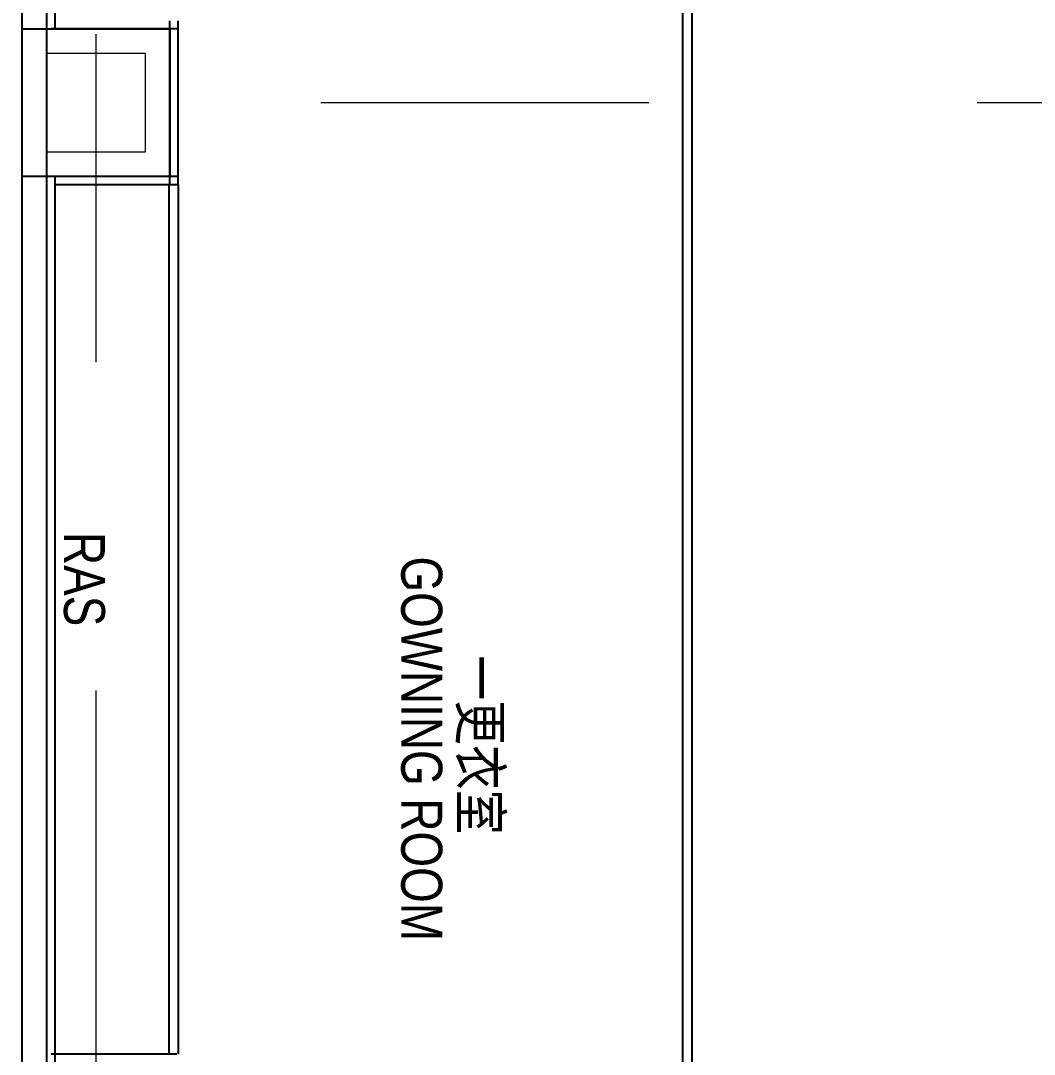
# Model space of a CAD drawing. Extents: x -15449 to 527173, y -170839 to 146543.
# Drawn here: x 237124 to 249483, y -106450 to -93850 of the extents above; entities that cross this region are included whole.
import ezdxf

# ---------------------------------------------------------------- set-up
doc = ezdxf.new("R2010")
doc.units = 0
doc.header["$LTSCALE"] = 8
doc.linetypes.add('IDA - Grid Line', pattern=[3500, 2000, -500, 500, -500])
doc.layers.get('0').update_dxf_attribs({"color": 1, "linetype": 'CONTINUOUS'})
for name, color, linetype in [('0-T100非抗岩棉库板H10000', 1, 'CONTINUOUS'), ('0-T50单抗岩棉库板H10000', 141, 'CONTINUOUS'), ('000_CTCI_CSA', 7, 'CONTINUOUS'), ('防火一小时岩棉库板隔间（双抗）H10000', 170, 'CONTINUOUS')]:
    doc.layers.add(name, color=color, linetype=linetype)
doc.layers.add('A-_ANOTGRID_E', color=7, linetype='CONTINUOUS', lineweight=9)
doc.layers.add('A-COLN----_E', color=7, linetype='CONTINUOUS', lineweight=9)
doc.styles.add('Site Area', font='arial.ttf', dxfattribs={"width": 0.8})

msp = doc.modelspace()

# ---------------------------------------------------------------- linework, layer by layer
at = {"color": 252}
msp.add_line((237443.8697, -119149.8189), (237443.8697, -86349.8189), dxfattribs=at)
msp.add_lwpolyline([(238943.8697, -93949.8189), (238943.8697, -95749.8189), (237143.8697, -95749.8189), (237143.8697, -93949.8189)], close=True, dxfattribs=at)
at = {"layer": '0-T100非抗岩棉库板H10000', "lineweight": -3}
for p, q in [((237443.8697, -93949.8189), (237443.8697, -83149.8189)), ((237543.8697, -93949.8189), (237543.8697, -83149.8189)), ((238943.8697, -95849.8189), (238943.8697, -93850.8156)), ((239043.8697, -95849.8189), (239043.8697, -93850.8156)), ((239028, -93949.8189), (237493.8697, -93949.8189)), ((237443.8697, -106549.8189), (237443.8697, -95749.8189)), ((237543.8697, -106549.8189), (237543.8697, -95749.8189)), ((239043.8697, -95749.8189), (237543.8697, -95749.8189)), ((239043.8697, -95849.8189), (237543.8697, -95849.8189)), ((239028, -106449.8189), (237493.8697, -106449.8189))]:
    msp.add_line(p, q, dxfattribs=at)
at = {"layer": '0-T50单抗岩棉库板H10000', "lineweight": -3}
for p, q in [((238929.1607, -95849.8189), (238929.1607, -106449.8189)), ((239043.8697, -95849.8189), (239043.8697, -106449.8189))]:
    msp.add_line(p, q, dxfattribs=at)
at = {"layer": '000_CTCI_CSA', "color": 252}
for points in [[(313343.8697, -56149.8189), (313343.8697, -133549.8189), (237143.8697, -133549.8189), (237143.8697, -56149.8189)], [(313043.8697, -56449.8189), (313043.8697, -133249.8189), (237443.8697, -133249.8189), (237443.8697, -56449.8189)]]:
    msp.add_lwpolyline(points, close=True, dxfattribs=at)
at = {"layer": 'A-_ANOTGRID_E', "color": 8, "linetype": 'IDA - Grid Line', "true_color": 0x808080}
for p, q in [((238043.8697, -146013.8773), (238043.8697, -47004.7177)), ((320784.4764, -94849.8189), (233274.5842, -94849.8189))]:
    msp.add_line(p, q, dxfattribs=at)
at = {"layer": 'A-COLN----_E'}
for p, q in [((238643.8697, -94249.8189), (237443.8697, -94249.8189)), ((237443.8697, -94249.8189), (237443.8697, -95449.8189)), ((238643.8697, -95449.8189), (238643.8697, -94249.8189)), ((237443.8697, -95449.8189), (238643.8697, -95449.8189))]:
    msp.add_line(p, q, dxfattribs=at)
at = {"layer": '防火一小时岩棉库板隔间（双抗）H10000'}
for p, q in [((245193.8697, -86585.1098), (245193.8697, -119049.8189)), ((245308.5787, -86585.1098), (245308.5787, -119049.8189))]:
    msp.add_line(p, q, dxfattribs=at)

# ---------------------------------------------------------------- texts
at = {"color": 252, "style": 'Site Area', "width": 0.8}
for s, p in [('RAS', (237651.3133, -100083.7379)), ('GOWNING ROOM ', (241763.9243, -100381.5822)), ('一更衣室', (242479.9243, -101588.5822))]:
    msp.add_text(s, height=500, rotation=270, dxfattribs=at).set_placement(p)

doc.saveas('drawing.dxf')
